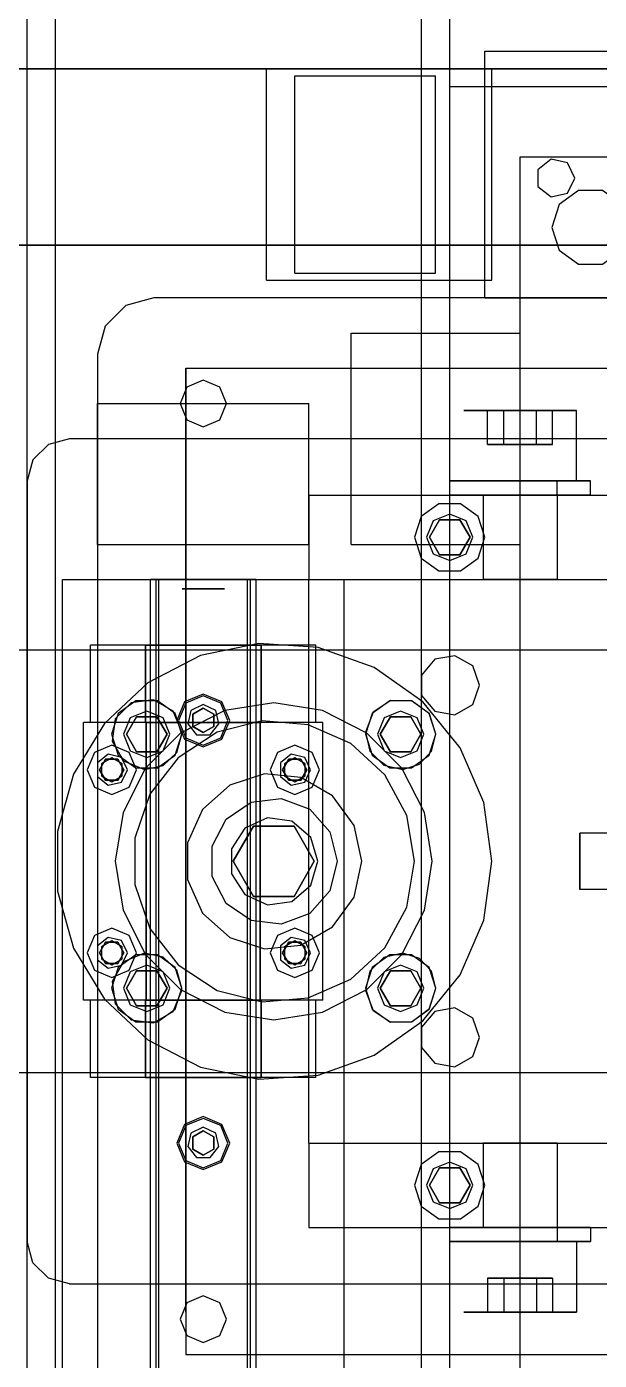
# Model space of a CAD drawing. Header units: millimetres. Extents: x -201 to 3037, y -406 to 3230.
# Drawn here: x 169.9 to 251.2, y 2529.2 to 2718.5 of the extents above; entities that cross this region are included whole.
import ezdxf

# ---------------------------------------------------------------- set-up
doc = ezdxf.new("R2010")
doc.units = ezdxf.units.MM
doc.layers.add('HIDDEN', color=8, linetype='Continuous')
doc.layers.add('VISIBLE', color=7, linetype='Continuous')

msp = doc.modelspace()

# ---------------------------------------------------------------- linework, layer by layer
at = {"layer": 'HIDDEN'}
for points in [[(170, 2060), (170, 2890)], [(170, 2060), (170, 2890)], [(174, 2060), (174, 2890)], [(174, 2060), (174, 2890)], [(226, 2060), (226, 2890)], [(226, 2060), (226, 2890)], [(230, 2060), (230, 2890)], [(230, 2060), (230, 2890)], [(235, 2680), (235, 2715)], [(235, 2715), (345, 2715)], [(1140, 2712.5), (90, 2712.5)], [(90, 2712.5), (1140, 2712.5)], [(1140, 2712.5), (90, 2712.5)], [(150, 2712.5), (430, 2712.5)], [(204, 2682.5), (204, 2712.5)], [(204, 2712.5), (236, 2712.5)], [(208, 2683.5), (208, 2711.5)], [(208, 2711.5), (228, 2711.5)], [(228, 2683.5), (228, 2711.5)], [(235, 2712.5), (236, 2712.5)], [(236, 2682.5), (236, 2712.5)], [(236, 2682.5), (236, 2712.5)], [(230, 2520), (230, 2710)], [(230, 2110), (230, 2710)], [(230, 2710), (450, 2710)], [(230, 2710), (450, 2710)], [(240, 2520), (240, 2700)], [(240, 2120), (240, 2700)], [(240, 2700), (440, 2700)], [(240, 2700), (440, 2700)], [(247.75, 2697), (246.71, 2699.15), (244.39, 2699.68), (242.52, 2698.19), (242.52, 2695.81), (244.39, 2694.32), (246.71, 2694.85), (247.75, 2697)], [(247.75, 2697), (246.71, 2699.15), (244.39, 2699.68), (242.52, 2698.19), (242.52, 2695.81), (244.39, 2694.32), (246.71, 2694.85), (247.75, 2697)], [(255.5, 2690), (254.45, 2693.23), (251.7, 2695.23), (248.3, 2695.23), (245.55, 2693.23), (244.5, 2690), (245.55, 2686.77), (248.3, 2684.77), (251.7, 2684.77), (254.45, 2686.77), (255.5, 2690)], [(255.5, 2690), (254.45, 2693.23), (251.7, 2695.23), (248.3, 2695.23), (245.55, 2693.23), (244.5, 2690), (245.55, 2686.77), (248.3, 2684.77), (251.7, 2684.77), (254.45, 2686.77), (255.5, 2690)], [(1140, 2687.5), (90, 2687.5)], [(90, 2687.5), (1140, 2687.5)], [(1140, 2687.5), (90, 2687.5)], [(150, 2687.5), (430, 2687.5)], [(208, 2683.5), (228, 2683.5)], [(204, 2682.5), (236, 2682.5)], [(235, 2682.5), (236, 2682.5)], [(188, 2680), (184, 2678.93), (181.07, 2676), (180, 2672)], [(188, 2680), (184, 2678.93), (181.07, 2676), (180, 2672)], [(392, 2680), (188, 2680)], [(392, 2680), (188, 2680)], [(235, 2680), (345, 2680)], [(216, 2645), (216, 2675)], [(216, 2645), (216, 2675)], [(216, 2675), (240, 2675)], [(216, 2675), (240, 2675)], [(240, 2645), (240, 2675)], [(240, 2645), (240, 2675)], [(180, 2672), (180, 2528)], [(180, 2672), (180, 2528)], [(192.5, 2664), (192.5, 2664.67), (192.5, 2665.34), (192.5, 2665.98), (192.5, 2666.6), (192.5, 2667.19), (192.5, 2667.74), (192.5, 2668.24), (192.5, 2668.69), (192.5, 2669.08), (192.5, 2669.41), (192.5, 2669.66), (192.5, 2669.85), (192.5, 2669.96), (192.5, 2670)], [(192.5, 2670), (192.5, 2669.99), (192.5, 2669.96), (192.5, 2669.9), (192.5, 2669.83), (192.5, 2669.73), (192.5, 2669.61), (192.5, 2669.47), (192.5, 2669.31), (192.5, 2669.14), (192.5, 2668.94), (192.5, 2668.73), (192.5, 2668.49), (192.5, 2668.25), (192.5, 2667.98)], [(192.5, 2670), (387.5, 2670)], [(192.5, 2670), (387.5, 2670)], [(198.3, 2665), (197.33, 2667.33), (195, 2668.3), (192.67, 2667.33), (191.7, 2665), (192.67, 2662.67), (195, 2661.7), (197.33, 2662.67), (198.3, 2665)], [(198.3, 2665), (197.33, 2667.33), (195, 2668.3), (192.67, 2667.33), (191.7, 2665), (192.67, 2662.67), (195, 2661.7), (197.33, 2662.67), (198.3, 2665)], [(192.5, 2667.98), (192.5, 2609.7)], [(180, 2645), (180, 2665)], [(180, 2645), (180, 2665)], [(180, 2665), (210, 2665)], [(180, 2665), (210, 2665)], [(210, 2645), (210, 2665)], [(210, 2645), (210, 2665)], [(192.5, 2536), (192.5, 2664)], [(248, 2664), (247.8, 2664), (247.21, 2664), (246.25, 2664), (244.99, 2664), (243.47, 2664), (241.78, 2664), (240, 2664), (238.22, 2664), (236.53, 2664), (235.01, 2664), (233.75, 2664), (232.79, 2664), (232.2, 2664), (232, 2664)], [(232, 2664), (232.2, 2664), (232.79, 2664), (233.75, 2664), (235.01, 2664), (236.53, 2664), (238.22, 2664), (240, 2664), (241.78, 2664), (243.47, 2664), (244.99, 2664), (246.25, 2664), (247.21, 2664), (247.8, 2664), (248, 2664)], [(235.38, 2664), (237.69, 2664)], [(237.69, 2664), (235.38, 2664)], [(235.38, 2659.2), (235.38, 2664)], [(237.69, 2664), (242.31, 2664)], [(242.31, 2664), (237.69, 2664)], [(237.69, 2659.2), (237.69, 2664)], [(237.69, 2659.2), (237.69, 2664)], [(244.62, 2664), (242.31, 2664)], [(242.31, 2664), (244.62, 2664)], [(242.31, 2659.2), (242.31, 2664)], [(242.31, 2659.2), (242.31, 2664)], [(244.62, 2659.2), (244.62, 2664)], [(248, 2654), (248, 2664)], [(176, 2660), (173, 2659.2), (170.8, 2657), (170, 2654)], [(176, 2660), (173, 2659.2), (170.8, 2657), (170, 2654)], [(404, 2660), (176, 2660)], [(404, 2660), (176, 2660)], [(237.69, 2659.2), (235.38, 2659.2)], [(235.38, 2659.2), (237.69, 2659.2)], [(242.31, 2659.2), (237.69, 2659.2)], [(237.69, 2659.2), (242.31, 2659.2)], [(242.31, 2659.2), (244.62, 2659.2)], [(244.62, 2659.2), (242.31, 2659.2)], [(170, 2654), (170, 2546)], [(170, 2654), (170, 2546)], [(250, 2654), (249.75, 2654), (249.01, 2654), (247.82, 2654), (246.23, 2654), (244.34, 2654), (242.23, 2654), (240, 2654), (237.77, 2654), (235.66, 2654), (233.77, 2654), (232.18, 2654), (230.99, 2654), (230.25, 2654), (230, 2654)], [(230, 2654), (230.25, 2654), (230.99, 2654), (232.18, 2654), (233.77, 2654), (235.66, 2654), (237.77, 2654), (240, 2654), (242.23, 2654), (244.34, 2654), (246.23, 2654), (247.82, 2654), (249.01, 2654), (249.75, 2654), (250, 2654)], [(248, 2654), (247.8, 2654), (247.21, 2654), (246.25, 2654), (244.99, 2654), (243.47, 2654), (241.78, 2654), (240, 2654), (238.22, 2654), (236.53, 2654), (235.01, 2654), (233.75, 2654), (232.79, 2654), (232.2, 2654), (232, 2654)], [(232, 2654), (232.2, 2654), (232.79, 2654), (233.75, 2654), (235.01, 2654), (236.53, 2654), (238.22, 2654), (240, 2654), (241.78, 2654), (243.47, 2654), (244.99, 2654), (246.25, 2654), (247.21, 2654), (247.8, 2654), (248, 2654)], [(245.25, 2654), (245.12, 2654), (244.73, 2654), (244.1, 2654), (243.27, 2654), (242.28, 2654), (241.17, 2654), (240, 2654), (238.83, 2654), (237.72, 2654), (236.73, 2654), (235.9, 2654), (235.27, 2654), (234.88, 2654), (234.75, 2654)], [(234.75, 2654), (234.88, 2654), (235.27, 2654), (235.9, 2654), (236.73, 2654), (237.72, 2654), (238.83, 2654), (240, 2654), (241.17, 2654), (242.28, 2654), (243.27, 2654), (244.1, 2654), (244.73, 2654), (245.12, 2654), (245.25, 2654)], [(245.25, 2652), (245.25, 2654)], [(250, 2652), (250, 2654)], [(210, 2652), (210, 2640)], [(210, 2652), (210, 2640)], [(210, 2652), (370, 2652)], [(210, 2652), (370, 2652)], [(250, 2652), (249.75, 2652), (249.01, 2652), (247.82, 2652), (246.23, 2652), (244.34, 2652), (242.23, 2652), (240, 2652), (237.77, 2652), (235.66, 2652), (233.77, 2652), (232.18, 2652), (230.99, 2652), (230.25, 2652), (230, 2652)], [(230, 2652), (230.25, 2652), (230.99, 2652), (232.18, 2652), (233.77, 2652), (235.66, 2652), (237.77, 2652), (240, 2652), (242.23, 2652), (244.34, 2652), (246.23, 2652), (247.82, 2652), (249.01, 2652), (249.75, 2652), (250, 2652)], [(245.25, 2652), (245.12, 2652), (244.73, 2652), (244.1, 2652), (243.27, 2652), (242.28, 2652), (241.17, 2652), (240, 2652), (238.83, 2652), (237.72, 2652), (236.73, 2652), (235.9, 2652), (235.27, 2652), (234.88, 2652), (234.75, 2652)], [(234.75, 2652), (234.88, 2652), (235.27, 2652), (235.9, 2652), (236.73, 2652), (237.72, 2652), (238.83, 2652), (240, 2652), (241.17, 2652), (242.28, 2652), (243.27, 2652), (244.1, 2652), (244.73, 2652), (245.12, 2652), (245.25, 2652)], [(234.75, 2652), (234.75, 2640)], [(234.75, 2652), (234.75, 2640)], [(245.25, 2652), (245.12, 2652), (244.73, 2652), (244.1, 2652), (243.27, 2652), (242.28, 2652), (241.17, 2652), (240, 2652), (238.83, 2652), (237.72, 2652), (236.73, 2652), (235.9, 2652), (235.27, 2652), (234.88, 2652), (234.75, 2652)], [(234.75, 2652), (234.88, 2652), (235.27, 2652), (235.9, 2652), (236.73, 2652), (237.72, 2652), (238.83, 2652), (240, 2652), (241.17, 2652), (242.28, 2652), (243.27, 2652), (244.1, 2652), (244.73, 2652), (245.12, 2652), (245.25, 2652)], [(245.25, 2652), (245.25, 2640)], [(245.25, 2652), (245.25, 2640)], [(235, 2646), (234.05, 2648.94), (231.55, 2650.76), (228.45, 2650.76), (225.95, 2648.94), (225, 2646), (225.95, 2643.06), (228.45, 2641.24), (231.55, 2641.24), (234.05, 2643.06), (235, 2646)], [(235, 2646), (234.05, 2648.94), (231.55, 2650.76), (228.45, 2650.76), (225.95, 2648.94), (225, 2646), (225.95, 2643.06), (228.45, 2641.24), (231.55, 2641.24), (234.05, 2643.06), (235, 2646)], [(233.3, 2646), (232.33, 2648.33), (230, 2649.3), (227.67, 2648.33), (226.7, 2646), (227.67, 2643.67), (230, 2642.7), (232.33, 2643.67), (233.3, 2646)], [(233.3, 2646), (232.33, 2648.33), (230, 2649.3), (227.67, 2648.33), (226.7, 2646), (227.67, 2643.67), (230, 2642.7), (232.33, 2643.67), (233.3, 2646)], [(227.11, 2646), (228.56, 2648.5)], [(228.56, 2648.5), (227.11, 2646)], [(228.56, 2648.5), (231.44, 2648.5)], [(231.44, 2648.5), (228.56, 2648.5)], [(231.44, 2648.5), (232.89, 2646)], [(232.89, 2646), (231.44, 2648.5)], [(228.56, 2643.5), (227.11, 2646)], [(227.11, 2646), (228.56, 2643.5)], [(232.89, 2646), (231.44, 2643.5)], [(231.44, 2643.5), (232.89, 2646)], [(180, 2645), (210, 2645)], [(180, 2645), (210, 2645)], [(216, 2645), (240, 2645)], [(216, 2645), (240, 2645)], [(231.44, 2643.5), (228.56, 2643.5)], [(228.56, 2643.5), (231.44, 2643.5)], [(175, 2525), (175, 2640)], [(175, 2180), (175, 2640)], [(175, 2640), (215, 2640)], [(175, 2640), (215, 2640)], [(202.5, 2640), (187.5, 2640)], [(187.5, 2180), (187.5, 2640)], [(187.5, 2640), (188.7, 2640)], [(188.7, 2640), (187.5, 2640)], [(187.5, 2640), (188.3, 2640)], [(187.5, 2180), (187.5, 2640)], [(187.5, 2180), (187.5, 2640)], [(187.5, 2520.02), (187.5, 2640)], [(188.3, 2640), (201.7, 2640)], [(188.3, 2520), (188.3, 2640)], [(188.7, 2180), (188.7, 2640)], [(202.5, 2640), (201.3, 2640)], [(201.3, 2640), (202.5, 2640)], [(201.3, 2180), (201.3, 2640)], [(201.7, 2640), (202.5, 2640)], [(201.7, 2520), (201.7, 2640)], [(202.5, 2180), (202.5, 2640)], [(202.5, 2180), (202.5, 2640)], [(202.5, 2520), (202.5, 2640)], [(202.5, 2180), (202.5, 2640)], [(210, 2640), (370, 2640)], [(210, 2640), (370, 2640)], [(210, 2560), (210, 2640)], [(210, 2560), (210, 2640)], [(210, 2640), (370, 2640)], [(210, 2640), (370, 2640)], [(215, 2520), (215, 2640)], [(215, 2180), (215, 2640)], [(245.25, 2640), (245.12, 2640), (244.73, 2640), (244.1, 2640), (243.27, 2640), (242.28, 2640), (241.17, 2640), (240, 2640), (238.83, 2640), (237.72, 2640), (236.73, 2640), (235.9, 2640), (235.27, 2640), (234.88, 2640), (234.75, 2640)], [(234.75, 2640), (234.88, 2640), (235.27, 2640), (235.9, 2640), (236.73, 2640), (237.72, 2640), (238.83, 2640), (240, 2640), (241.17, 2640), (242.28, 2640), (243.27, 2640), (244.1, 2640), (244.73, 2640), (245.12, 2640), (245.25, 2640)], [(195, 2638.7), (194.66, 2638.7), (194.33, 2638.7), (194.01, 2638.7), (193.7, 2638.7), (193.4, 2638.7), (193.13, 2638.7), (192.88, 2638.7), (192.65, 2638.7), (192.46, 2638.7), (192.3, 2638.7), (192.17, 2638.7), (192.08, 2638.7), (192.02, 2638.7), (192, 2638.7)], [(192, 2638.7), (192.08, 2638.7), (192.3, 2638.7), (192.65, 2638.7), (193.13, 2638.7), (193.7, 2638.7), (194.33, 2638.7), (195, 2638.7), (195.67, 2638.7), (196.3, 2638.7), (196.87, 2638.7), (197.35, 2638.7), (197.7, 2638.7), (197.92, 2638.7), (198, 2638.7)], [(198, 2638.7), (197.98, 2638.7), (197.92, 2638.7), (197.83, 2638.7), (197.7, 2638.7), (197.54, 2638.7), (197.35, 2638.7), (197.12, 2638.7), (196.87, 2638.7), (196.6, 2638.7), (196.3, 2638.7), (195.99, 2638.7), (195.67, 2638.7), (195.34, 2638.7), (195, 2638.7)], [(236, 2600), (234.85, 2608.36), (231.49, 2616.11), (226.16, 2622.66), (219.26, 2627.52), (211.31, 2630.35), (202.88, 2630.93), (194.62, 2629.21), (187.12, 2625.33), (180.95, 2619.56), (176.57, 2612.35), (174.29, 2604.22), (174.29, 2595.78), (176.57, 2587.65), (180.95, 2580.44), (187.12, 2574.67), (194.62, 2570.79), (202.88, 2569.07), (211.31, 2569.65), (219.26, 2572.48), (226.16, 2577.34), (231.49, 2583.89), (234.85, 2591.64), (236, 2600)], [(236, 2600), (234.85, 2608.36), (231.49, 2616.11), (226.16, 2622.66), (219.26, 2627.52), (211.31, 2630.35), (202.88, 2630.93), (194.62, 2629.21), (187.12, 2625.33), (180.95, 2619.56), (176.57, 2612.35), (174.29, 2604.22), (174.29, 2595.78), (176.57, 2587.65), (180.95, 2580.44), (187.12, 2574.67), (194.62, 2570.79), (202.88, 2569.07), (211.31, 2569.65), (219.26, 2572.48), (226.16, 2577.34), (231.49, 2583.89), (234.85, 2591.64), (236, 2600)], [(179, 2619.7), (179, 2630.7)], [(211, 2630.7), (179, 2630.7)], [(179, 2619.7), (179, 2630.7)], [(186.8, 2630.7), (179, 2630.7)], [(186.8, 2630.7), (186.8, 2619.7)], [(186.8, 2619.7), (186.8, 2630.7)], [(186.8, 2630.7), (203.2, 2630.7)], [(195, 2630.7), (194.66, 2630.7), (194.33, 2630.7), (194.01, 2630.7), (193.7, 2630.7), (193.4, 2630.7), (193.13, 2630.7), (192.88, 2630.7), (192.65, 2630.7), (192.46, 2630.7), (192.3, 2630.7), (192.17, 2630.7), (192.08, 2630.7), (192.02, 2630.7), (192, 2630.7)], [(192, 2630.7), (192.08, 2630.7), (192.3, 2630.7), (192.65, 2630.7), (193.13, 2630.7), (193.7, 2630.7), (194.33, 2630.7), (195, 2630.7), (195.67, 2630.7), (196.3, 2630.7), (196.87, 2630.7), (197.35, 2630.7), (197.7, 2630.7), (197.92, 2630.7), (198, 2630.7)], [(198, 2630.7), (197.98, 2630.7), (197.92, 2630.7), (197.83, 2630.7), (197.7, 2630.7), (197.54, 2630.7), (197.35, 2630.7), (197.12, 2630.7), (196.87, 2630.7), (196.6, 2630.7), (196.3, 2630.7), (195.99, 2630.7), (195.67, 2630.7), (195.34, 2630.7), (195, 2630.7)], [(203.2, 2619.7), (203.2, 2630.7)], [(203.2, 2630.7), (203.2, 2619.7)], [(211, 2630.7), (203.2, 2630.7)], [(211, 2619.7), (211, 2630.7)], [(211, 2619.7), (211, 2630.7)], [(362, 2630), (138, 2630)], [(362, 2630), (150, 2630)], [(234.25, 2625), (233.26, 2627.73), (230.74, 2629.19), (227.88, 2628.68), (226.01, 2626.45), (226.01, 2623.55), (227.88, 2621.32), (230.74, 2620.81), (233.26, 2622.27), (234.25, 2625)], [(234.25, 2625), (233.26, 2627.73), (230.74, 2629.19), (227.88, 2628.68), (226.01, 2626.45), (226.01, 2623.55), (227.88, 2621.32), (230.74, 2620.81), (233.26, 2622.27), (234.25, 2625)], [(191.97, 2618.03), (191.01, 2620.97), (188.51, 2622.79), (185.42, 2622.79), (182.92, 2620.97), (181.97, 2618.03), (182.92, 2615.09), (185.42, 2613.28), (188.51, 2613.28), (191.01, 2615.09), (191.97, 2618.03)], [(227.5, 2600), (226.4, 2606.95), (223.2, 2613.23), (218.23, 2618.2), (211.95, 2621.4), (205, 2622.5), (198.05, 2621.4), (191.77, 2618.2), (186.8, 2613.23), (183.6, 2606.95), (182.5, 2600), (183.6, 2593.05), (186.8, 2586.77), (191.77, 2581.8), (198.05, 2578.6), (205, 2577.5), (211.95, 2578.6), (218.23, 2581.8), (223.2, 2586.77), (226.4, 2593.05), (227.5, 2600)], [(195, 2623.75), (192.35, 2622.65), (191.25, 2620), (192.35, 2617.35), (195, 2616.25), (197.65, 2617.35), (198.75, 2620), (197.65, 2622.65), (195, 2623.75)], [(195, 2623.75), (192.35, 2622.65), (191.25, 2620), (192.35, 2617.35), (195, 2616.25), (197.65, 2617.35), (198.75, 2620), (197.65, 2622.65), (195, 2623.75)], [(195, 2623.5), (192.53, 2622.47), (191.5, 2620), (192.53, 2617.53), (195, 2616.5), (197.47, 2617.53), (198.5, 2620), (197.47, 2622.47), (195, 2623.5)], [(195, 2623.5), (192.53, 2622.47), (191.5, 2620), (192.53, 2617.53), (195, 2616.5), (197.47, 2617.53), (198.5, 2620), (197.47, 2622.47), (195, 2623.5)], [(228.03, 2618.03), (227.08, 2620.97), (224.58, 2622.79), (221.49, 2622.79), (218.99, 2620.97), (218.03, 2618.03), (218.99, 2615.09), (221.49, 2613.28), (224.58, 2613.28), (227.08, 2615.09), (228.03, 2618.03)], [(190.27, 2618.03), (189.3, 2620.36), (186.97, 2621.33), (184.64, 2620.36), (183.67, 2618.03), (184.64, 2615.7), (186.97, 2614.73), (189.3, 2615.7), (190.27, 2618.03)], [(190.27, 2618.03), (189.3, 2620.36), (186.97, 2621.33), (184.64, 2620.36), (183.67, 2618.03), (184.64, 2615.7), (186.97, 2614.73), (189.3, 2615.7), (190.27, 2618.03)], [(190.27, 2618.03), (189.3, 2620.36), (186.97, 2621.33), (184.64, 2620.36), (183.67, 2618.03), (184.64, 2615.7), (186.97, 2614.73), (189.3, 2615.7), (190.27, 2618.03)], [(190.27, 2618.03), (189.3, 2620.36), (186.97, 2621.33), (184.64, 2620.36), (183.67, 2618.03), (184.64, 2615.7), (186.97, 2614.73), (189.3, 2615.7), (190.27, 2618.03)], [(195, 2622.25), (193.24, 2621.4), (192.81, 2619.5), (194.02, 2617.97), (195.98, 2617.97), (197.19, 2619.5), (196.76, 2621.4), (195, 2622.25)], [(195, 2622.25), (193.24, 2621.4), (192.81, 2619.5), (194.02, 2617.97), (195.98, 2617.97), (197.19, 2619.5), (196.76, 2621.4), (195, 2622.25)], [(193.5, 2620.87), (195, 2621.73)], [(195, 2621.73), (193.5, 2620.87)], [(193.5, 2619.13), (193.5, 2620.87)], [(193.5, 2620.87), (193.5, 2619.13)], [(195, 2621.73), (196.5, 2620.87)], [(196.5, 2620.87), (195, 2621.73)], [(196.5, 2620.87), (196.5, 2619.13)], [(196.5, 2619.13), (196.5, 2620.87)], [(226.33, 2618.03), (225.36, 2620.36), (223.03, 2621.33), (220.7, 2620.36), (219.73, 2618.03), (220.7, 2615.7), (223.03, 2614.73), (225.36, 2615.7), (226.33, 2618.03)], [(226.33, 2618.03), (225.36, 2620.36), (223.03, 2621.33), (220.7, 2620.36), (219.73, 2618.03), (220.7, 2615.7), (223.03, 2614.73), (225.36, 2615.7), (226.33, 2618.03)], [(226.33, 2618.03), (225.36, 2620.36), (223.03, 2621.33), (220.7, 2620.36), (219.73, 2618.03), (220.7, 2615.7), (223.03, 2614.73), (225.36, 2615.7), (226.33, 2618.03)], [(226.33, 2618.03), (225.36, 2620.36), (223.03, 2621.33), (220.7, 2620.36), (219.73, 2618.03), (220.7, 2615.7), (223.03, 2614.73), (225.36, 2615.7), (226.33, 2618.03)], [(178, 2580.3), (178, 2619.7)], [(212, 2619.7), (178, 2619.7)], [(178, 2580.3), (178, 2619.7)], [(186.9, 2619.7), (178, 2619.7)], [(211, 2619.7), (179, 2619.7)], [(186.8, 2619.7), (179, 2619.7)], [(185.53, 2620.53), (184.08, 2618.03)], [(225, 2600), (223.92, 2606.49), (220.78, 2612.28), (215.94, 2616.74), (209.91, 2619.39), (203.35, 2619.93), (196.97, 2618.32), (191.45, 2614.71), (187.41, 2609.52), (185.27, 2603.29), (185.27, 2596.71), (187.41, 2590.48), (191.45, 2585.29), (196.97, 2581.68), (203.35, 2580.07), (209.91, 2580.61), (215.94, 2583.26), (220.78, 2587.72), (223.92, 2593.51), (225, 2600)], [(225, 2600), (223.92, 2606.49), (220.78, 2612.28), (215.94, 2616.74), (209.91, 2619.39), (203.35, 2619.93), (196.97, 2618.32), (191.45, 2614.71), (187.41, 2609.52), (185.27, 2603.29), (185.27, 2596.71), (187.41, 2590.48), (191.45, 2585.29), (196.97, 2581.68), (203.35, 2580.07), (209.91, 2580.61), (215.94, 2583.26), (220.78, 2587.72), (223.92, 2593.51), (225, 2600)], [(225, 2600), (223.92, 2606.49), (220.78, 2612.28), (215.94, 2616.74), (209.91, 2619.39), (203.35, 2619.93), (196.97, 2618.32), (191.45, 2614.71), (187.41, 2609.52), (185.27, 2603.29), (185.27, 2596.71), (187.41, 2590.48), (191.45, 2585.29), (196.97, 2581.68), (203.35, 2580.07), (209.91, 2580.61), (215.94, 2583.26), (220.78, 2587.72), (223.92, 2593.51), (225, 2600)], [(225, 2600), (223.92, 2606.49), (220.78, 2612.28), (215.94, 2616.74), (209.91, 2619.39), (203.35, 2619.93), (196.97, 2618.32), (191.45, 2614.71), (187.41, 2609.52), (185.27, 2603.29), (185.27, 2596.71), (187.41, 2590.48), (191.45, 2585.29), (196.97, 2581.68), (203.35, 2580.07), (209.91, 2580.61), (215.94, 2583.26), (220.78, 2587.72), (223.92, 2593.51), (225, 2600)], [(188.41, 2620.53), (185.53, 2620.53)], [(186.8, 2619.7), (203.2, 2619.7)], [(186.9, 2619.7), (186.9, 2580.3)], [(186.9, 2580.3), (186.9, 2619.7)], [(186.9, 2619.7), (203.1, 2619.7)], [(189.86, 2618.03), (188.41, 2620.53)], [(195, 2618.27), (193.5, 2619.13)], [(193.5, 2619.13), (195, 2618.27)], [(196.5, 2619.13), (195, 2618.27)], [(195, 2618.27), (196.5, 2619.13)], [(203.1, 2580.3), (203.1, 2619.7)], [(203.1, 2619.7), (203.1, 2580.3)], [(212, 2619.7), (203.1, 2619.7)], [(211, 2619.7), (203.2, 2619.7)], [(212, 2580.3), (212, 2619.7)], [(212, 2580.3), (212, 2619.7)], [(221.59, 2620.53), (220.14, 2618.03)], [(224.47, 2620.53), (221.59, 2620.53)], [(225.92, 2618.03), (224.47, 2620.53)], [(184.08, 2618.03), (185.53, 2615.53)], [(186.66, 2613.04), (189.29, 2613.6), (191.25, 2615.44), (191.97, 2618.03)], [(188.41, 2615.53), (189.86, 2618.03)], [(191.97, 2618.03), (191.96, 2618.34)], [(218.04, 2618.34), (218.65, 2615.62), (220.62, 2613.65), (223.34, 2613.04)], [(220.14, 2618.03), (221.59, 2615.53)], [(224.47, 2615.53), (225.92, 2618.03)], [(185.5, 2613), (184.47, 2615.47), (182, 2616.5), (179.53, 2615.47), (178.5, 2613), (179.53, 2610.53), (182, 2609.5), (184.47, 2610.53), (185.5, 2613)], [(185.5, 2613), (184.47, 2615.47), (182, 2616.5), (179.53, 2615.47), (178.5, 2613), (179.53, 2610.53), (182, 2609.5), (184.47, 2610.53), (185.5, 2613)], [(184.25, 2613), (183.4, 2614.76), (181.5, 2615.19), (179.97, 2613.98), (179.97, 2612.02), (181.5, 2610.81), (183.4, 2611.24), (184.25, 2613)], [(184.25, 2613), (183.4, 2614.76), (181.5, 2615.19), (179.97, 2613.98), (179.97, 2612.02), (181.5, 2610.81), (183.4, 2611.24), (184.25, 2613)], [(185.53, 2615.53), (188.41, 2615.53)], [(211.5, 2613), (210.47, 2615.47), (208, 2616.5), (205.53, 2615.47), (204.5, 2613), (205.53, 2610.53), (208, 2609.5), (210.47, 2610.53), (211.5, 2613)], [(211.5, 2613), (210.47, 2615.47), (208, 2616.5), (205.53, 2615.47), (204.5, 2613), (205.53, 2610.53), (208, 2609.5), (210.47, 2610.53), (211.5, 2613)], [(210.25, 2613), (209.4, 2614.76), (207.5, 2615.19), (205.97, 2613.98), (205.97, 2612.02), (207.5, 2610.81), (209.4, 2611.24), (210.25, 2613)], [(210.25, 2613), (209.4, 2614.76), (207.5, 2615.19), (205.97, 2613.98), (205.97, 2612.02), (207.5, 2610.81), (209.4, 2611.24), (210.25, 2613)], [(221.59, 2615.53), (224.47, 2615.53)], [(180.27, 2613), (181.13, 2614.5)], [(181.13, 2614.5), (180.27, 2613)], [(182, 2614.7), (180.53, 2613.85), (180.53, 2612.15), (182, 2611.3), (183.47, 2612.15), (183.47, 2613.85), (182, 2614.7)], [(182, 2614.7), (180.53, 2613.85), (180.53, 2612.15), (182, 2611.3), (183.47, 2612.15), (183.47, 2613.85), (182, 2614.7)], [(181.13, 2614.5), (182.87, 2614.5)], [(182.87, 2614.5), (181.13, 2614.5)], [(182.87, 2614.5), (183.73, 2613)], [(183.73, 2613), (182.87, 2614.5)], [(206.27, 2613), (207.13, 2614.5)], [(207.13, 2614.5), (206.27, 2613)], [(208, 2614.7), (206.53, 2613.85), (206.53, 2612.15), (208, 2611.3), (209.47, 2612.15), (209.47, 2613.85), (208, 2614.7)], [(208, 2614.7), (206.53, 2613.85), (206.53, 2612.15), (208, 2611.3), (209.47, 2612.15), (209.47, 2613.85), (208, 2614.7)], [(207.13, 2614.5), (208.87, 2614.5)], [(208.87, 2614.5), (207.13, 2614.5)], [(208.87, 2614.5), (209.73, 2613)], [(209.73, 2613), (208.87, 2614.5)], [(181.13, 2611.5), (180.27, 2613)], [(180.27, 2613), (181.13, 2611.5)], [(182.87, 2611.5), (181.13, 2611.5)], [(181.13, 2611.5), (182.87, 2611.5)], [(183.73, 2613), (182.87, 2611.5)], [(182.87, 2611.5), (183.73, 2613)], [(217.5, 2600), (216.42, 2605.08), (213.36, 2609.29), (208.86, 2611.89), (203.69, 2612.43), (198.75, 2610.83), (194.89, 2607.35), (192.77, 2602.6), (192.77, 2597.4), (194.89, 2592.65), (198.75, 2589.17), (203.69, 2587.57), (208.86, 2588.11), (213.36, 2590.71), (216.42, 2594.92), (217.5, 2600)], [(217.5, 2600), (216.42, 2605.08), (213.36, 2609.29), (208.86, 2611.89), (203.69, 2612.43), (198.75, 2610.83), (194.89, 2607.35), (192.77, 2602.6), (192.77, 2597.4), (194.89, 2592.65), (198.75, 2589.17), (203.69, 2587.57), (208.86, 2588.11), (213.36, 2590.71), (216.42, 2594.92), (217.5, 2600)], [(217.5, 2600), (216.42, 2605.08), (213.36, 2609.29), (208.86, 2611.89), (203.69, 2612.43), (198.75, 2610.83), (194.89, 2607.35), (192.77, 2602.6), (192.77, 2597.4), (194.89, 2592.65), (198.75, 2589.17), (203.69, 2587.57), (208.86, 2588.11), (213.36, 2590.71), (216.42, 2594.92), (217.5, 2600)], [(217.5, 2600), (216.42, 2605.08), (213.36, 2609.29), (208.86, 2611.89), (203.69, 2612.43), (198.75, 2610.83), (194.89, 2607.35), (192.77, 2602.6), (192.77, 2597.4), (194.89, 2592.65), (198.75, 2589.17), (203.69, 2587.57), (208.86, 2588.11), (213.36, 2590.71), (216.42, 2594.92), (217.5, 2600)], [(217.5, 2600), (216.42, 2605.08), (213.36, 2609.29), (208.86, 2611.89), (203.69, 2612.43), (198.75, 2610.83), (194.89, 2607.35), (192.77, 2602.6), (192.77, 2597.4), (194.89, 2592.65), (198.75, 2589.17), (203.69, 2587.57), (208.86, 2588.11), (213.36, 2590.71), (216.42, 2594.92), (217.5, 2600)], [(207.13, 2611.5), (206.27, 2613)], [(206.27, 2613), (207.13, 2611.5)], [(208.87, 2611.5), (207.13, 2611.5)], [(207.13, 2611.5), (208.87, 2611.5)], [(209.73, 2613), (208.87, 2611.5)], [(208.87, 2611.5), (209.73, 2613)], [(192.5, 2609.7), (192.5, 2609.47), (192.5, 2609.22), (192.5, 2608.96), (192.5, 2608.69), (192.5, 2608.42), (192.5, 2608.14), (192.5, 2607.85), (192.5, 2607.56), (192.5, 2607.26), (192.5, 2606.96), (192.5, 2606.65), (192.5, 2606.34), (192.5, 2606.03), (192.5, 2605.72)], [(214, 2600), (212.97, 2595.82), (210.11, 2592.59), (206.08, 2591.07), (201.81, 2591.58), (198.26, 2594.03), (196.26, 2597.85), (196.26, 2602.15), (198.26, 2605.97), (201.81, 2608.42), (206.08, 2608.93), (210.11, 2607.41), (212.97, 2604.18), (214, 2600)], [(214, 2600), (212.97, 2595.82), (210.11, 2592.59), (206.08, 2591.07), (201.81, 2591.58), (198.26, 2594.03), (196.26, 2597.85), (196.26, 2602.15), (198.26, 2605.97), (201.81, 2608.42), (206.08, 2608.93), (210.11, 2607.41), (212.97, 2604.18), (214, 2600)], [(192.5, 2605.72), (192.5, 2594.28)], [(211.25, 2600), (210.26, 2603.38), (207.6, 2605.69), (204.11, 2606.19), (200.91, 2604.72), (199, 2601.76), (199, 2598.24), (200.91, 2595.28), (204.11, 2593.81), (207.6, 2594.31), (210.26, 2596.62), (211.25, 2600)], [(211.25, 2600), (210.26, 2603.38), (207.6, 2605.69), (204.11, 2606.19), (200.91, 2604.72), (199, 2601.76), (199, 2598.24), (200.91, 2595.28), (204.11, 2593.81), (207.6, 2594.31), (210.26, 2596.62), (211.25, 2600)], [(202.11, 2605), (199.23, 2600)], [(199.23, 2600), (202.11, 2605)], [(207.89, 2605), (202.11, 2605)], [(202.11, 2605), (207.89, 2605)], [(210.77, 2600), (207.89, 2605)], [(207.89, 2605), (210.77, 2600)], [(248.5, 2600), (248.5, 2600.45), (248.5, 2600.89), (248.5, 2601.32), (248.5, 2601.74), (248.5, 2602.13), (248.5, 2602.49), (248.5, 2602.83), (248.5, 2603.13), (248.5, 2603.39), (248.5, 2603.6), (248.5, 2603.78), (248.5, 2603.9), (248.5, 2603.97), (248.5, 2604)], [(248.5, 2604), (248.5, 2603.9), (248.5, 2603.6), (248.5, 2603.13), (248.5, 2602.49), (248.5, 2601.74), (248.5, 2600.89), (248.5, 2600), (248.5, 2599.11), (248.5, 2598.26), (248.5, 2597.51), (248.5, 2596.87), (248.5, 2596.4), (248.5, 2596.1), (248.5, 2596)], [(248.5, 2604), (248.5, 2603.9), (248.5, 2603.6), (248.5, 2603.13), (248.5, 2602.49), (248.5, 2601.74), (248.5, 2600.89), (248.5, 2600), (248.5, 2599.11), (248.5, 2598.26), (248.5, 2597.51), (248.5, 2596.87), (248.5, 2596.4), (248.5, 2596.1), (248.5, 2596)], [(199.23, 2600), (202.11, 2595)], [(202.11, 2595), (199.23, 2600)], [(207.89, 2595), (210.77, 2600)], [(210.77, 2600), (207.89, 2595)], [(248.5, 2596), (248.5, 2596.03), (248.5, 2596.1), (248.5, 2596.22), (248.5, 2596.4), (248.5, 2596.61), (248.5, 2596.87), (248.5, 2597.17), (248.5, 2597.51), (248.5, 2597.87), (248.5, 2598.26), (248.5, 2598.68), (248.5, 2599.11), (248.5, 2599.55), (248.5, 2600)], [(192.5, 2594.28), (192.5, 2593.97), (192.5, 2593.66), (192.5, 2593.35), (192.5, 2593.04), (192.5, 2592.74), (192.5, 2592.44), (192.5, 2592.15), (192.5, 2591.86), (192.5, 2591.58), (192.5, 2591.31), (192.5, 2591.04), (192.5, 2590.78), (192.5, 2590.53), (192.5, 2590.3)], [(202.11, 2595), (207.89, 2595)], [(207.89, 2595), (202.11, 2595)], [(185.5, 2587), (184.47, 2589.47), (182, 2590.5), (179.53, 2589.47), (178.5, 2587), (179.53, 2584.53), (182, 2583.5), (184.47, 2584.53), (185.5, 2587)], [(185.5, 2587), (184.47, 2589.47), (182, 2590.5), (179.53, 2589.47), (178.5, 2587), (179.53, 2584.53), (182, 2583.5), (184.47, 2584.53), (185.5, 2587)], [(211.5, 2587), (210.47, 2589.47), (208, 2590.5), (205.53, 2589.47), (204.5, 2587), (205.53, 2584.53), (208, 2583.5), (210.47, 2584.53), (211.5, 2587)], [(211.5, 2587), (210.47, 2589.47), (208, 2590.5), (205.53, 2589.47), (204.5, 2587), (205.53, 2584.53), (208, 2583.5), (210.47, 2584.53), (211.5, 2587)], [(184.25, 2587), (183.4, 2588.76), (181.5, 2589.19), (179.97, 2587.98), (179.97, 2586.02), (181.5, 2584.81), (183.4, 2585.24), (184.25, 2587)], [(184.25, 2587), (183.4, 2588.76), (181.5, 2589.19), (179.97, 2587.98), (179.97, 2586.02), (181.5, 2584.81), (183.4, 2585.24), (184.25, 2587)], [(180.27, 2587), (181.13, 2588.5)], [(181.13, 2588.5), (180.27, 2587)], [(182, 2588.7), (180.53, 2587.85), (180.53, 2586.15), (182, 2585.3), (183.47, 2586.15), (183.47, 2587.85), (182, 2588.7)], [(182, 2588.7), (180.53, 2587.85), (180.53, 2586.15), (182, 2585.3), (183.47, 2586.15), (183.47, 2587.85), (182, 2588.7)], [(181.13, 2588.5), (182.87, 2588.5)], [(182.87, 2588.5), (181.13, 2588.5)], [(182.87, 2588.5), (183.73, 2587)], [(183.73, 2587), (182.87, 2588.5)], [(192.5, 2590.3), (192.5, 2532.02)], [(210.25, 2587), (209.4, 2588.76), (207.5, 2589.19), (205.97, 2587.98), (205.97, 2586.02), (207.5, 2584.81), (209.4, 2585.24), (210.25, 2587)], [(210.25, 2587), (209.4, 2588.76), (207.5, 2589.19), (205.97, 2587.98), (205.97, 2586.02), (207.5, 2584.81), (209.4, 2585.24), (210.25, 2587)], [(206.27, 2587), (207.13, 2588.5)], [(207.13, 2588.5), (206.27, 2587)], [(208, 2588.7), (206.53, 2587.85), (206.53, 2586.15), (208, 2585.3), (209.47, 2586.15), (209.47, 2587.85), (208, 2588.7)], [(208, 2588.7), (206.53, 2587.85), (206.53, 2586.15), (208, 2585.3), (209.47, 2586.15), (209.47, 2587.85), (208, 2588.7)], [(207.13, 2588.5), (208.87, 2588.5)], [(208.87, 2588.5), (207.13, 2588.5)], [(208.87, 2588.5), (209.73, 2587)], [(209.73, 2587), (208.87, 2588.5)], [(181.13, 2585.5), (180.27, 2587)], [(180.27, 2587), (181.13, 2585.5)], [(191.97, 2581.97), (191.01, 2584.91), (188.51, 2586.72), (185.42, 2586.72), (182.92, 2584.91), (181.97, 2581.97), (182.92, 2579.03), (185.42, 2577.21), (188.51, 2577.21), (191.01, 2579.03), (191.97, 2581.97)], [(183.73, 2587), (182.87, 2585.5)], [(182.87, 2585.5), (183.73, 2587)], [(191.97, 2581.97), (191.25, 2584.56), (189.29, 2586.4), (186.66, 2586.96)], [(207.13, 2585.5), (206.27, 2587)], [(206.27, 2587), (207.13, 2585.5)], [(209.73, 2587), (208.87, 2585.5)], [(208.87, 2585.5), (209.73, 2587)], [(228.03, 2581.97), (227.08, 2584.91), (224.58, 2586.72), (221.49, 2586.72), (218.99, 2584.91), (218.03, 2581.97), (218.99, 2579.03), (221.49, 2577.21), (224.58, 2577.21), (227.08, 2579.03), (228.03, 2581.97)], [(223.34, 2586.96), (220.62, 2586.35), (218.65, 2584.38), (218.04, 2581.66)], [(182.87, 2585.5), (181.13, 2585.5)], [(181.13, 2585.5), (182.87, 2585.5)], [(190.27, 2581.97), (189.3, 2584.3), (186.97, 2585.27), (184.64, 2584.3), (183.67, 2581.97), (184.64, 2579.64), (186.97, 2578.67), (189.3, 2579.64), (190.27, 2581.97)], [(190.27, 2581.97), (189.3, 2584.3), (186.97, 2585.27), (184.64, 2584.3), (183.67, 2581.97), (184.64, 2579.64), (186.97, 2578.67), (189.3, 2579.64), (190.27, 2581.97)], [(190.27, 2581.97), (189.3, 2584.3), (186.97, 2585.27), (184.64, 2584.3), (183.67, 2581.97), (184.64, 2579.64), (186.97, 2578.67), (189.3, 2579.64), (190.27, 2581.97)], [(190.27, 2581.97), (189.3, 2584.3), (186.97, 2585.27), (184.64, 2584.3), (183.67, 2581.97), (184.64, 2579.64), (186.97, 2578.67), (189.3, 2579.64), (190.27, 2581.97)], [(208.87, 2585.5), (207.13, 2585.5)], [(207.13, 2585.5), (208.87, 2585.5)], [(226.33, 2581.97), (225.36, 2584.3), (223.03, 2585.27), (220.7, 2584.3), (219.73, 2581.97), (220.7, 2579.64), (223.03, 2578.67), (225.36, 2579.64), (226.33, 2581.97)], [(226.33, 2581.97), (225.36, 2584.3), (223.03, 2585.27), (220.7, 2584.3), (219.73, 2581.97), (220.7, 2579.64), (223.03, 2578.67), (225.36, 2579.64), (226.33, 2581.97)], [(226.33, 2581.97), (225.36, 2584.3), (223.03, 2585.27), (220.7, 2584.3), (219.73, 2581.97), (220.7, 2579.64), (223.03, 2578.67), (225.36, 2579.64), (226.33, 2581.97)], [(226.33, 2581.97), (225.36, 2584.3), (223.03, 2585.27), (220.7, 2584.3), (219.73, 2581.97), (220.7, 2579.64), (223.03, 2578.67), (225.36, 2579.64), (226.33, 2581.97)], [(185.53, 2584.47), (184.08, 2581.97)], [(188.41, 2584.47), (185.53, 2584.47)], [(189.86, 2581.97), (188.41, 2584.47)], [(221.59, 2584.47), (220.14, 2581.97)], [(224.47, 2584.47), (221.59, 2584.47)], [(225.92, 2581.97), (224.47, 2584.47)], [(184.08, 2581.97), (185.53, 2579.47)], [(188.41, 2579.47), (189.86, 2581.97)], [(191.96, 2581.66), (191.97, 2581.97)], [(220.14, 2581.97), (221.59, 2579.47)], [(224.47, 2579.47), (225.92, 2581.97)], [(212, 2580.3), (178, 2580.3)], [(186.9, 2580.3), (178, 2580.3)], [(179, 2569.3), (179, 2580.3)], [(211, 2580.3), (179, 2580.3)], [(179, 2569.3), (179, 2580.3)], [(186.8, 2580.3), (179, 2580.3)], [(185.53, 2579.47), (188.41, 2579.47)], [(186.8, 2580.3), (186.8, 2569.3)], [(186.8, 2569.3), (186.8, 2580.3)], [(186.8, 2580.3), (203.2, 2580.3)], [(186.9, 2580.3), (203.1, 2580.3)], [(212, 2580.3), (203.1, 2580.3)], [(203.2, 2569.3), (203.2, 2580.3)], [(203.2, 2580.3), (203.2, 2569.3)], [(211, 2580.3), (203.2, 2580.3)], [(211, 2569.3), (211, 2580.3)], [(211, 2569.3), (211, 2580.3)], [(221.59, 2579.47), (224.47, 2579.47)], [(234.25, 2575), (233.26, 2577.73), (230.74, 2579.19), (227.88, 2578.68), (226.01, 2576.45), (226.01, 2573.55), (227.88, 2571.32), (230.74, 2570.81), (233.26, 2572.27), (234.25, 2575)], [(234.25, 2575), (233.26, 2577.73), (230.74, 2579.19), (227.88, 2578.68), (226.01, 2576.45), (226.01, 2573.55), (227.88, 2571.32), (230.74, 2570.81), (233.26, 2572.27), (234.25, 2575)], [(138, 2570), (362, 2570)], [(150, 2570), (362, 2570)], [(211, 2569.3), (179, 2569.3)], [(186.8, 2569.3), (179, 2569.3)], [(186.8, 2569.3), (203.2, 2569.3)], [(211, 2569.3), (203.2, 2569.3)], [(195, 2563.75), (192.35, 2562.65), (191.25, 2560), (192.35, 2557.35), (195, 2556.25), (197.65, 2557.35), (198.75, 2560), (197.65, 2562.65), (195, 2563.75)], [(195, 2563.75), (192.35, 2562.65), (191.25, 2560), (192.35, 2557.35), (195, 2556.25), (197.65, 2557.35), (198.75, 2560), (197.65, 2562.65), (195, 2563.75)], [(195, 2563.5), (192.53, 2562.47), (191.5, 2560), (192.53, 2557.53), (195, 2556.5), (197.47, 2557.53), (198.5, 2560), (197.47, 2562.47), (195, 2563.5)], [(195, 2563.5), (192.53, 2562.47), (191.5, 2560), (192.53, 2557.53), (195, 2556.5), (197.47, 2557.53), (198.5, 2560), (197.47, 2562.47), (195, 2563.5)], [(195, 2562.25), (193.24, 2561.4), (192.81, 2559.5), (194.02, 2557.97), (195.98, 2557.97), (197.19, 2559.5), (196.76, 2561.4), (195, 2562.25)], [(195, 2562.25), (193.24, 2561.4), (192.81, 2559.5), (194.02, 2557.97), (195.98, 2557.97), (197.19, 2559.5), (196.76, 2561.4), (195, 2562.25)], [(193.5, 2560.87), (195, 2561.73)], [(195, 2561.73), (193.5, 2560.87)], [(193.5, 2559.13), (193.5, 2560.87)], [(193.5, 2560.87), (193.5, 2559.13)], [(195, 2561.73), (196.5, 2560.87)], [(196.5, 2560.87), (195, 2561.73)], [(196.5, 2560.87), (196.5, 2559.13)], [(196.5, 2559.13), (196.5, 2560.87)], [(195, 2558.27), (193.5, 2559.13)], [(193.5, 2559.13), (195, 2558.27)], [(196.5, 2559.13), (195, 2558.27)], [(195, 2558.27), (196.5, 2559.13)], [(210, 2560), (210, 2548)], [(210, 2560), (210, 2548)], [(210, 2560), (370, 2560)], [(210, 2560), (370, 2560)], [(210, 2560), (370, 2560)], [(210, 2560), (370, 2560)], [(235, 2554), (234.05, 2556.94), (231.55, 2558.76), (228.45, 2558.76), (225.95, 2556.94), (225, 2554), (225.95, 2551.06), (228.45, 2549.24), (231.55, 2549.24), (234.05, 2551.06), (235, 2554)], [(235, 2554), (234.05, 2556.94), (231.55, 2558.76), (228.45, 2558.76), (225.95, 2556.94), (225, 2554), (225.95, 2551.06), (228.45, 2549.24), (231.55, 2549.24), (234.05, 2551.06), (235, 2554)], [(245.25, 2560), (245.12, 2560), (244.73, 2560), (244.1, 2560), (243.27, 2560), (242.28, 2560), (241.17, 2560), (240, 2560), (238.83, 2560), (237.72, 2560), (236.73, 2560), (235.9, 2560), (235.27, 2560), (234.88, 2560), (234.75, 2560)], [(234.75, 2560), (234.88, 2560), (235.27, 2560), (235.9, 2560), (236.73, 2560), (237.72, 2560), (238.83, 2560), (240, 2560), (241.17, 2560), (242.28, 2560), (243.27, 2560), (244.1, 2560), (244.73, 2560), (245.12, 2560), (245.25, 2560)], [(234.75, 2560), (234.75, 2548)], [(234.75, 2560), (234.75, 2548)], [(245.25, 2560), (245.25, 2548)], [(245.25, 2560), (245.25, 2548)], [(233.3, 2554), (232.33, 2556.33), (230, 2557.3), (227.67, 2556.33), (226.7, 2554), (227.67, 2551.67), (230, 2550.7), (232.33, 2551.67), (233.3, 2554)], [(233.3, 2554), (232.33, 2556.33), (230, 2557.3), (227.67, 2556.33), (226.7, 2554), (227.67, 2551.67), (230, 2550.7), (232.33, 2551.67), (233.3, 2554)], [(227.11, 2554), (228.56, 2556.5)], [(228.56, 2556.5), (227.11, 2554)], [(228.56, 2556.5), (231.44, 2556.5)], [(231.44, 2556.5), (228.56, 2556.5)], [(231.44, 2556.5), (232.89, 2554)], [(232.89, 2554), (231.44, 2556.5)], [(228.56, 2551.5), (227.11, 2554)], [(227.11, 2554), (228.56, 2551.5)], [(232.89, 2554), (231.44, 2551.5)], [(231.44, 2551.5), (232.89, 2554)], [(231.44, 2551.5), (228.56, 2551.5)], [(228.56, 2551.5), (231.44, 2551.5)], [(210, 2548), (370, 2548)], [(210, 2548), (370, 2548)], [(250, 2548), (249.75, 2548), (249.01, 2548), (247.82, 2548), (246.23, 2548), (244.34, 2548), (242.23, 2548), (240, 2548), (237.77, 2548), (235.66, 2548), (233.77, 2548), (232.18, 2548), (230.99, 2548), (230.25, 2548), (230, 2548)], [(230, 2548), (230.25, 2548), (230.99, 2548), (232.18, 2548), (233.77, 2548), (235.66, 2548), (237.77, 2548), (240, 2548), (242.23, 2548), (244.34, 2548), (246.23, 2548), (247.82, 2548), (249.01, 2548), (249.75, 2548), (250, 2548)], [(245.25, 2548), (245.12, 2548), (244.73, 2548), (244.1, 2548), (243.27, 2548), (242.28, 2548), (241.17, 2548), (240, 2548), (238.83, 2548), (237.72, 2548), (236.73, 2548), (235.9, 2548), (235.27, 2548), (234.88, 2548), (234.75, 2548)], [(234.75, 2548), (234.88, 2548), (235.27, 2548), (235.9, 2548), (236.73, 2548), (237.72, 2548), (238.83, 2548), (240, 2548), (241.17, 2548), (242.28, 2548), (243.27, 2548), (244.1, 2548), (244.73, 2548), (245.12, 2548), (245.25, 2548)], [(245.25, 2548), (245.12, 2548), (244.73, 2548), (244.1, 2548), (243.27, 2548), (242.28, 2548), (241.17, 2548), (240, 2548), (238.83, 2548), (237.72, 2548), (236.73, 2548), (235.9, 2548), (235.27, 2548), (234.88, 2548), (234.75, 2548)], [(234.75, 2548), (234.88, 2548), (235.27, 2548), (235.9, 2548), (236.73, 2548), (237.72, 2548), (238.83, 2548), (240, 2548), (241.17, 2548), (242.28, 2548), (243.27, 2548), (244.1, 2548), (244.73, 2548), (245.12, 2548), (245.25, 2548)], [(245.25, 2548), (245.25, 2546)], [(250, 2548), (250, 2546)], [(176, 2540), (173, 2540.8), (170.8, 2543), (170, 2546)], [(176, 2540), (173, 2540.8), (170.8, 2543), (170, 2546)], [(250, 2546), (249.75, 2546), (249.01, 2546), (247.82, 2546), (246.23, 2546), (244.34, 2546), (242.23, 2546), (240, 2546), (237.77, 2546), (235.66, 2546), (233.77, 2546), (232.18, 2546), (230.99, 2546), (230.25, 2546), (230, 2546)], [(230, 2546), (230.25, 2546), (230.99, 2546), (232.18, 2546), (233.77, 2546), (235.66, 2546), (237.77, 2546), (240, 2546), (242.23, 2546), (244.34, 2546), (246.23, 2546), (247.82, 2546), (249.01, 2546), (249.75, 2546), (250, 2546)], [(248, 2546), (247.8, 2546), (247.21, 2546), (246.25, 2546), (244.99, 2546), (243.47, 2546), (241.78, 2546), (240, 2546), (238.22, 2546), (236.53, 2546), (235.01, 2546), (233.75, 2546), (232.79, 2546), (232.2, 2546), (232, 2546)], [(232, 2546), (232.2, 2546), (232.79, 2546), (233.75, 2546), (235.01, 2546), (236.53, 2546), (238.22, 2546), (240, 2546), (241.78, 2546), (243.47, 2546), (244.99, 2546), (246.25, 2546), (247.21, 2546), (247.8, 2546), (248, 2546)], [(245.25, 2546), (245.12, 2546), (244.73, 2546), (244.1, 2546), (243.27, 2546), (242.28, 2546), (241.17, 2546), (240, 2546), (238.83, 2546), (237.72, 2546), (236.73, 2546), (235.9, 2546), (235.27, 2546), (234.88, 2546), (234.75, 2546)], [(234.75, 2546), (234.88, 2546), (235.27, 2546), (235.9, 2546), (236.73, 2546), (237.72, 2546), (238.83, 2546), (240, 2546), (241.17, 2546), (242.28, 2546), (243.27, 2546), (244.1, 2546), (244.73, 2546), (245.12, 2546), (245.25, 2546)], [(248, 2546), (248, 2536)], [(176, 2540), (404, 2540)], [(176, 2540), (404, 2540)], [(237.69, 2540.8), (235.38, 2540.8)], [(235.38, 2540.8), (235.38, 2536)], [(235.38, 2540.8), (237.69, 2540.8)], [(242.31, 2540.8), (237.69, 2540.8)], [(237.69, 2540.8), (237.69, 2536)], [(237.69, 2540.8), (237.69, 2536)], [(237.69, 2540.8), (242.31, 2540.8)], [(242.31, 2540.8), (242.31, 2536)], [(242.31, 2540.8), (242.31, 2536)], [(242.31, 2540.8), (244.62, 2540.8)], [(244.62, 2540.8), (242.31, 2540.8)], [(244.62, 2540.8), (244.62, 2536)], [(198.3, 2535), (197.33, 2537.33), (195, 2538.3), (192.67, 2537.33), (191.7, 2535), (192.67, 2532.67), (195, 2531.7), (197.33, 2532.67), (198.3, 2535)], [(198.3, 2535), (197.33, 2537.33), (195, 2538.3), (192.67, 2537.33), (191.7, 2535), (192.67, 2532.67), (195, 2531.7), (197.33, 2532.67), (198.3, 2535)], [(192.5, 2536), (192.5, 2535.33), (192.5, 2534.66), (192.5, 2534.02), (192.5, 2533.4), (192.5, 2532.81), (192.5, 2532.26), (192.5, 2531.76), (192.5, 2531.31), (192.5, 2530.92), (192.5, 2530.59), (192.5, 2530.34), (192.5, 2530.15), (192.5, 2530.04), (192.5, 2530)], [(248, 2536), (247.8, 2536), (247.21, 2536), (246.25, 2536), (244.99, 2536), (243.47, 2536), (241.78, 2536), (240, 2536), (238.22, 2536), (236.53, 2536), (235.01, 2536), (233.75, 2536), (232.79, 2536), (232.2, 2536), (232, 2536)], [(232, 2536), (232.2, 2536), (232.79, 2536), (233.75, 2536), (235.01, 2536), (236.53, 2536), (238.22, 2536), (240, 2536), (241.78, 2536), (243.47, 2536), (244.99, 2536), (246.25, 2536), (247.21, 2536), (247.8, 2536), (248, 2536)], [(235.38, 2536), (237.69, 2536)], [(237.69, 2536), (235.38, 2536)], [(237.69, 2536), (242.31, 2536)], [(242.31, 2536), (237.69, 2536)], [(244.62, 2536), (242.31, 2536)], [(242.31, 2536), (244.62, 2536)], [(192.5, 2532.02), (192.5, 2531.75), (192.5, 2531.51), (192.5, 2531.27), (192.5, 2531.06), (192.5, 2530.86), (192.5, 2530.69), (192.5, 2530.53), (192.5, 2530.39), (192.5, 2530.27), (192.5, 2530.17), (192.5, 2530.1), (192.5, 2530.04), (192.5, 2530.01), (192.5, 2530)], [(192.5, 2530), (387.5, 2530)], [(192.5, 2530), (387.5, 2530)]]:
    msp.add_lwpolyline(points, dxfattribs=at)
at = {"layer": 'VISIBLE'}
for points in [[(235, 2680), (235, 2715)], [(235, 2715), (345, 2715)], [(204, 2682.5), (204, 2712.5)], [(204, 2712.5), (235, 2712.5)], [(208, 2683.5), (208, 2711.5)], [(208, 2711.5), (228, 2711.5)], [(228, 2683.5), (228, 2711.5)], [(208, 2683.5), (228, 2683.5)], [(204, 2682.5), (235, 2682.5)], [(235, 2680), (345, 2680)], [(191.96, 2618.34), (190.74, 2621.32), (187.95, 2622.93), (184.76, 2622.52), (182.48, 2620.24), (182.07, 2617.05), (183.68, 2614.26), (186.66, 2613.04)], [(227.5, 2600), (226.4, 2606.95), (223.2, 2613.23), (218.23, 2618.2), (211.95, 2621.4), (205, 2622.5), (198.05, 2621.4), (191.77, 2618.2), (186.8, 2613.23), (183.6, 2606.95), (182.5, 2600), (183.6, 2593.05), (186.8, 2586.77), (191.77, 2581.8), (198.05, 2578.6), (205, 2577.5), (211.95, 2578.6), (218.23, 2581.8), (223.2, 2586.77), (226.4, 2593.05), (227.5, 2600)], [(228.03, 2618.03), (227.11, 2620.92), (224.69, 2622.75), (221.66, 2622.84), (219.13, 2621.16), (218.04, 2618.34)], [(184.08, 2618.03), (185.53, 2620.53)], [(185.53, 2620.53), (188.41, 2620.53)], [(188.41, 2620.53), (189.86, 2618.03)], [(220.14, 2618.03), (221.59, 2620.53)], [(221.59, 2620.53), (224.47, 2620.53)], [(224.47, 2620.53), (225.92, 2618.03)], [(185.53, 2615.53), (184.08, 2618.03)], [(189.86, 2618.03), (188.41, 2615.53)], [(221.59, 2615.53), (220.14, 2618.03)], [(223.34, 2613.04), (225.7, 2613.81), (227.41, 2615.62), (228.03, 2618.03)], [(225.92, 2618.03), (224.47, 2615.53)], [(188.41, 2615.53), (185.53, 2615.53)], [(224.47, 2615.53), (221.59, 2615.53)], [(217.5, 2600), (216.42, 2605.08), (213.36, 2609.29), (208.86, 2611.89), (203.69, 2612.43), (198.75, 2610.83), (194.89, 2607.35), (192.77, 2602.6), (192.77, 2597.4), (194.89, 2592.65), (198.75, 2589.17), (203.69, 2587.57), (208.86, 2588.11), (213.36, 2590.71), (216.42, 2594.92), (217.5, 2600)], [(217.5, 2600), (216.42, 2605.08), (213.36, 2609.29), (208.86, 2611.89), (203.69, 2612.43), (198.75, 2610.83), (194.89, 2607.35), (192.77, 2602.6), (192.77, 2597.4), (194.89, 2592.65), (198.75, 2589.17), (203.69, 2587.57), (208.86, 2588.11), (213.36, 2590.71), (216.42, 2594.92), (217.5, 2600)], [(248.5, 2600), (248.5, 2600.45), (248.5, 2600.89), (248.5, 2601.32), (248.5, 2601.74), (248.5, 2602.13), (248.5, 2602.49), (248.5, 2602.83), (248.5, 2603.13), (248.5, 2603.39), (248.5, 2603.6), (248.5, 2603.78), (248.5, 2603.9), (248.5, 2603.97), (248.5, 2604)], [(252.5, 2604), (248.5, 2604)], [(248.5, 2596), (248.5, 2596.03), (248.5, 2596.1), (248.5, 2596.22), (248.5, 2596.4), (248.5, 2596.61), (248.5, 2596.87), (248.5, 2597.17), (248.5, 2597.51), (248.5, 2597.87), (248.5, 2598.26), (248.5, 2598.68), (248.5, 2599.11), (248.5, 2599.55), (248.5, 2600)], [(252.5, 2596), (248.5, 2596)], [(186.66, 2586.96), (183.68, 2585.74), (182.07, 2582.95), (182.48, 2579.76), (184.76, 2577.48), (187.95, 2577.07), (190.74, 2578.68), (191.96, 2581.66)], [(228.03, 2581.97), (227.41, 2584.38), (225.7, 2586.19), (223.34, 2586.96)], [(184.08, 2581.97), (185.53, 2584.47)], [(185.53, 2584.47), (188.41, 2584.47)], [(188.41, 2584.47), (189.86, 2581.97)], [(220.14, 2581.97), (221.59, 2584.47)], [(221.59, 2584.47), (224.47, 2584.47)], [(224.47, 2584.47), (225.92, 2581.97)], [(185.53, 2579.47), (184.08, 2581.97)], [(189.86, 2581.97), (188.41, 2579.47)], [(218.04, 2581.66), (219.13, 2578.84), (221.66, 2577.16), (224.69, 2577.25), (227.11, 2579.08), (228.03, 2581.97)], [(221.59, 2579.47), (220.14, 2581.97)], [(225.92, 2581.97), (224.47, 2579.47)], [(188.41, 2579.47), (185.53, 2579.47)], [(224.47, 2579.47), (221.59, 2579.47)]]:
    msp.add_lwpolyline(points, dxfattribs=at)

doc.saveas('drawing.dxf')
